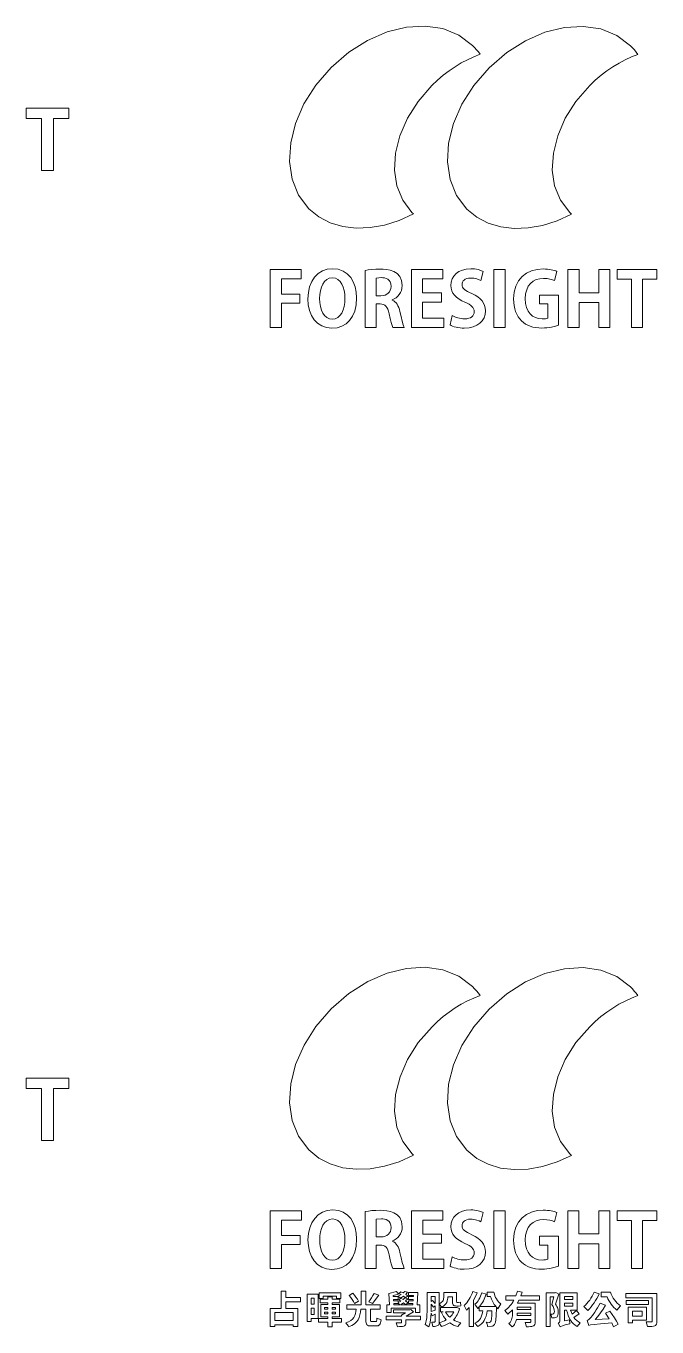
# Model space of a CAD drawing. Header units: centimetres. Extents: x -13.8 to 12.7, y -7.3 to 7.6.
# Drawn here: x 6.29 to 12.73, y -6.4 to 6.89 of the extents above; entities that cross this region are included whole.
import ezdxf

# ---------------------------------------------------------------- set-up
doc = ezdxf.new("R2010")
doc.units = ezdxf.units.CM
doc.header["$MEASUREMENT"] = 0
doc.layers.add('layer 1', color=7, linetype='Continuous')

msp = doc.modelspace()

# ---------------------------------------------------------------- linework, layer by layer
at = {"layer": 'layer 1', "color": 250, "lineweight": 9}
for points in [[(10.23242, 4.98595), (10.13717, 5.11164), (10.07809, 5.25822), (10.05434, 5.42049), (10.0651, 5.59325), (10.10953, 5.77126), (10.18679, 5.94931), (10.29606, 6.12222), (10.43649, 6.28475), (10.49337, 6.33864), (10.55199, 6.38857), (10.61213, 6.43449), (10.67356, 6.47639), (10.73604, 6.5142), (10.79933, 6.54791), (10.86322, 6.57746), (10.92748, 6.60283), (10.91002, 6.62694), (10.8916, 6.65017), (10.87207, 6.67262), (10.85132, 6.69439), (10.71155, 6.80001), (10.54848, 6.86558), (10.36793, 6.89202), (10.17572, 6.88019), (9.97765, 6.83102), (9.77953, 6.74539), (9.58718, 6.6242), (9.40642, 6.46835), (9.25023, 6.28763), (9.12874, 6.09539), (9.04285, 5.89741), (8.99349, 5.6995), (8.98156, 5.50746), (9.00797, 5.3271), (9.07363, 5.16421), (9.17946, 5.0246), (9.28164, 4.94187), (9.39759, 4.88164), (9.5249, 4.84354), (9.66118, 4.82719), (9.80401, 4.83221), (9.95098, 4.85822), (10.09971, 4.90484), (10.24776, 4.97168), (10.23242, 4.98595)], [(11.84374, 4.98554), (11.74843, 5.11118), (11.68929, 5.25777), (11.66549, 5.42008), (11.67622, 5.59289), (11.72064, 5.77097), (11.79792, 5.94909), (11.90724, 6.12202), (12.04779, 6.28455), (12.10439, 6.33835), (12.16286, 6.38817), (12.22292, 6.43401), (12.28431, 6.47584), (12.34677, 6.51363), (12.41001, 6.54738), (12.4738, 6.57703), (12.53784, 6.60259), (12.52105, 6.62591), (12.5033, 6.64846), (12.48447, 6.67019), (12.4644, 6.69109), (12.32462, 6.79675), (12.16153, 6.86233), (11.98095, 6.88872), (11.78869, 6.87686), (11.59057, 6.82763), (11.39239, 6.74195), (11.19997, 6.62074), (11.01912, 6.46491), (10.86306, 6.28442), (10.74166, 6.09231), (10.65584, 5.8944), (10.60651, 5.6965), (10.59456, 5.50443), (10.62092, 5.32403), (10.68649, 5.16112), (10.79217, 5.0215), (10.89437, 4.93857), (11.01044, 4.87826), (11.13797, 4.84016), (11.27449, 4.82389), (11.41757, 4.82904), (11.56477, 4.85521), (11.71365, 4.90202), (11.86176, 4.96906), (11.84374, 4.98554)], [(6.72738, 5.94629), (6.56989, 5.94629), (6.56989, 5.41509), (6.44751, 5.41509), (6.44751, 5.94629), (6.29077, 5.94629), (6.29077, 6.05225), (6.72738, 6.05225), (6.72738, 5.94629)], [(8.78459, 3.81242), (8.78459, 4.40322), (9.1022, 4.40322), (9.1022, 4.30806), (8.89877, 4.30806), (8.89877, 4.15199), (9.0884, 4.15199), (9.0884, 4.05901), (8.89877, 4.05901), (8.89877, 3.81242), (8.78459, 3.81242)], [(9.66667, 4.11523), (9.66188, 4.04272), (9.64798, 3.97971), (9.62572, 3.92625), (9.59582, 3.88239), (9.55902, 3.84818), (9.51606, 3.82369), (9.46765, 3.80895), (9.41454, 3.80403), (9.35912, 3.80998), (9.31027, 3.82712), (9.26828, 3.8544), (9.23336, 3.89077), (9.20578, 3.93517), (9.18577, 3.98655), (9.17358, 4.04386), (9.16947, 4.10605), (9.17398, 4.1699), (9.18719, 4.2284), (9.20863, 4.28057), (9.2378, 4.32543), (9.27425, 4.36202), (9.31747, 4.38936), (9.36701, 4.40648), (9.42236, 4.4124), (9.47999, 4.40609), (9.5298, 4.38811), (9.57181, 4.35989), (9.60608, 4.32286), (9.63266, 4.27845), (9.65159, 4.22809), (9.66291, 4.17321), (9.66667, 4.11523)], [(10.03067, 4.09128), (10.04543, 4.08414), (10.05857, 4.0748), (10.07019, 4.06332), (10.0804, 4.04974), (10.08931, 4.03411), (10.09702, 4.01646), (10.10366, 3.99685), (10.1093, 3.97533), (10.12167, 3.92347), (10.13325, 3.87594), (10.14383, 3.83737), (10.15315, 3.81242), (10.03597, 3.81242), (10.02866, 3.83141), (10.01964, 3.86195), (10.00958, 3.90267), (9.99919, 3.95222), (9.99293, 3.97841), (9.98562, 4), (9.97702, 4.01732), (9.96689, 4.03072), (9.95494, 4.04055), (9.94094, 4.04713), (9.92463, 4.05083), (9.90576, 4.05199), (9.86725, 4.05199), (9.86725, 3.81242), (9.75386, 3.81242), (9.75386, 4.39574), (9.78621, 4.40057), (9.82331, 4.40448), (9.86386, 4.40708), (9.90653, 4.40803), (9.9377, 4.40733), (9.97336, 4.40412), (10.01084, 4.39676), (10.04748, 4.38361), (10.08062, 4.36305), (10.10758, 4.33341), (10.12571, 4.29307), (10.13235, 4.24039), (10.13026, 4.21427), (10.12426, 4.19009), (10.11481, 4.16797), (10.10232, 4.14807), (10.08723, 4.13054), (10.06997, 4.11553), (10.05097, 4.10317), (10.03067, 4.09361), (10.03067, 4.09128)], [(10.55879, 3.81242), (10.22743, 3.81242), (10.22743, 4.40322), (10.54666, 4.40322), (10.54666, 4.30806), (10.34136, 4.30806), (10.34136, 4.165), (10.53494, 4.165), (10.53494, 4.07202), (10.34136, 4.07202), (10.34136, 3.9078), (10.55879, 3.9078), (10.55879, 3.81242)], [(10.93595, 4.29184), (10.91748, 4.30038), (10.89351, 4.30863), (10.87956, 4.3121), (10.86436, 4.31485), (10.84794, 4.31666), (10.83035, 4.31731), (10.8093, 4.31585), (10.79131, 4.31172), (10.77629, 4.3053), (10.76418, 4.29696), (10.7549, 4.28709), (10.74836, 4.27605), (10.74449, 4.26421), (10.74321, 4.25196), (10.74462, 4.23711), (10.74893, 4.224), (10.75631, 4.21219), (10.76692, 4.20127), (10.78092, 4.19077), (10.79847, 4.18027), (10.81975, 4.16934), (10.84489, 4.15752), (10.878, 4.14107), (10.90633, 4.12333), (10.92999, 4.10419), (10.94911, 4.08352), (10.96378, 4.06119), (10.97411, 4.03707), (10.98022, 4.01104), (10.98224, 3.98297), (10.97863, 3.94574), (10.96793, 3.91168), (10.95035, 3.88133), (10.92608, 3.85528), (10.89534, 3.83404), (10.85833, 3.81818), (10.81526, 3.80828), (10.76633, 3.80484), (10.74437, 3.80556), (10.72273, 3.8076), (10.70178, 3.81079), (10.68191, 3.81495), (10.66348, 3.81991), (10.64689, 3.82549), (10.63249, 3.83153), (10.6207, 3.83784), (10.6429, 3.93305), (10.6553, 3.92632), (10.6692, 3.9201), (10.68437, 3.91448), (10.70057, 3.90961), (10.71755, 3.90561), (10.7351, 3.90259), (10.75298, 3.90069), (10.77096, 3.90003), (10.79323, 3.9014), (10.81267, 3.90537), (10.82922, 3.91179), (10.84286, 3.92044), (10.85352, 3.93115), (10.86119, 3.94374), (10.86583, 3.95802), (10.86738, 3.9738), (10.86602, 3.9889), (10.86188, 4.00263), (10.85486, 4.01522), (10.84485, 4.02693), (10.83176, 4.03798), (10.8155, 4.04862), (10.79596, 4.05909), (10.77305, 4.06962), (10.74122, 4.08489), (10.71281, 4.10177), (10.68807, 4.12034), (10.66725, 4.14065), (10.65061, 4.16275), (10.63841, 4.1867), (10.63091, 4.21256), (10.62834, 4.24039), (10.63187, 4.27557), (10.64225, 4.30805), (10.65922, 4.33719), (10.68247, 4.3624), (10.71172, 4.38307), (10.74668, 4.39858), (10.78707, 4.40834), (10.8326, 4.41173), (10.85311, 4.41115), (10.87235, 4.40949), (10.89029, 4.40691), (10.90692, 4.40353), (10.93613, 4.39496), (10.95983, 4.38491), (10.93595, 4.29184)], [(11.06946, 4.40322), (11.18345, 4.40322), (11.18345, 3.81242), (11.06946, 3.81242), (11.06946, 4.40322)], [(11.72778, 3.83542), (11.69623, 3.82533), (11.65557, 3.81595), (11.63277, 3.81207), (11.60884, 3.80902), (11.58414, 3.80704), (11.55907, 3.80633), (11.52623, 3.80742), (11.4954, 3.81071), (11.46652, 3.81624), (11.43957, 3.82404), (11.41448, 3.83413), (11.39124, 3.84658), (11.3698, 3.86138), (11.35012, 3.8786), (11.33206, 3.89871), (11.3161, 3.9215), (11.30234, 3.94676), (11.29088, 3.97428), (11.2818, 4.00386), (11.2752, 4.03529), (11.27118, 4.06837), (11.26982, 4.10288), (11.27588, 4.17342), (11.29334, 4.23508), (11.32104, 4.2877), (11.35787, 4.33112), (11.40269, 4.36517), (11.45438, 4.3897), (11.51179, 4.40453), (11.57381, 4.40952), (11.59581, 4.40902), (11.61676, 4.40763), (11.63652, 4.4054), (11.65494, 4.40242), (11.67189, 4.39881), (11.68722, 4.39462), (11.7008, 4.38996), (11.71248, 4.38491), (11.68854, 4.29114), (11.66687, 4.2997), (11.64144, 4.30657), (11.61121, 4.31114), (11.57512, 4.3128), (11.53684, 4.30974), (11.50159, 4.30044), (11.47, 4.28474), (11.44272, 4.26252), (11.42039, 4.2336), (11.40364, 4.19784), (11.39313, 4.15508), (11.38948, 4.10518), (11.39281, 4.05706), (11.40244, 4.01531), (11.41779, 3.97994), (11.4383, 3.95097), (11.46337, 3.9284), (11.49247, 3.91226), (11.52501, 3.90257), (11.56042, 3.89934), (11.58002, 3.9), (11.59657, 3.90181), (11.60974, 3.9045), (11.61923, 3.9078), (11.61923, 4.05199), (11.5336, 4.05199), (11.5336, 4.14211), (11.72778, 4.14211), (11.72778, 3.83542)], [(12.25436, 3.81242), (12.14029, 3.81242), (12.14029, 4.0668), (11.93815, 4.0668), (11.93815, 3.81242), (11.82422, 3.81242), (11.82422, 4.40322), (11.93815, 4.40322), (11.93815, 4.16751), (12.14029, 4.16751), (12.14029, 4.40322), (12.25436, 4.40322), (12.25436, 3.81242)], [(12.73416, 4.30492), (12.58767, 4.30492), (12.58767, 3.81242), (12.47347, 3.81242), (12.47347, 4.30492), (12.32779, 4.30492), (12.32779, 4.40322), (12.73416, 4.40322), (12.73416, 4.30492)], [(9.28889, 4.10821), (9.29101, 4.06581), (9.29732, 4.02624), (9.30772, 3.99035), (9.32215, 3.95904), (9.34052, 3.93315), (9.36274, 3.91358), (9.38875, 3.9012), (9.41846, 3.89688), (9.44832, 3.90118), (9.47432, 3.91352), (9.49642, 3.93307), (9.51457, 3.95904), (9.52876, 3.99058), (9.53892, 4.02687), (9.54505, 4.0671), (9.5471, 4.11044), (9.54518, 4.15058), (9.53937, 4.18889), (9.5296, 4.22429), (9.51581, 4.25568), (9.49794, 4.282), (9.47593, 4.30213), (9.44969, 4.31501), (9.41919, 4.31954), (9.38795, 4.31491), (9.36114, 4.30178), (9.33871, 4.28128), (9.32054, 4.25456), (9.30657, 4.22274), (9.29669, 4.187), (9.29082, 4.14843), (9.28889, 4.10821)], [(9.91418, 4.13671), (9.93725, 4.13843), (9.95776, 4.14345), (9.97557, 4.15155), (9.9905, 4.1625), (10.00241, 4.17608), (10.0111, 4.19208), (10.01645, 4.21027), (10.01827, 4.23044), (10.01574, 4.2562), (10.00871, 4.27674), (9.99803, 4.29261), (9.98455, 4.30436), (9.96912, 4.31254), (9.95257, 4.3177), (9.93577, 4.3204), (9.91955, 4.32117), (9.86725, 4.31654), (9.86725, 4.13671), (9.91418, 4.13671)], [(10.23275, -4.63058), (10.13754, -4.50495), (10.07848, -4.35843), (10.05475, -4.19622), (10.06551, -4.02355), (10.10992, -3.8456), (10.18715, -3.66762), (10.29637, -3.49479), (10.43674, -3.33233), (10.49359, -3.27846), (10.5522, -3.22856), (10.61231, -3.18265), (10.6737, -3.14077), (10.73616, -3.10297), (10.79943, -3.06928), (10.86329, -3.03974), (10.92751, -3.01439), (10.91006, -2.99028), (10.89165, -2.96706), (10.87213, -2.94462), (10.8514, -2.92286), (10.71169, -2.81728), (10.54869, -2.75174), (10.36822, -2.72532), (10.17608, -2.73713), (9.97809, -2.78628), (9.78006, -2.87188), (9.5878, -2.99301), (9.40712, -3.1488), (9.25099, -3.32944), (9.12955, -3.52161), (9.0437, -3.71951), (8.99436, -3.91734), (8.98243, -4.1093), (9.00883, -4.28958), (9.07447, -4.4524), (9.18025, -4.59195), (9.28238, -4.67465), (9.39828, -4.73485), (9.52553, -4.77293), (9.66175, -4.78927), (9.80452, -4.78425), (9.95144, -4.75825), (10.1001, -4.71166), (10.2481, -4.64484), (10.23275, -4.63058)], [(11.84339, -4.63099), (11.74812, -4.5054), (11.689, -4.35887), (11.66521, -4.19662), (11.67594, -4.0239), (11.72034, -3.84589), (11.79758, -3.66785), (11.90686, -3.49498), (12.04735, -3.33252), (12.10392, -3.27875), (12.16237, -3.22895), (12.2224, -3.18313), (12.28377, -3.14132), (12.3462, -3.10354), (12.40942, -3.06981), (12.47317, -3.04017), (12.53719, -3.01462), (12.52041, -2.99131), (12.50267, -2.96877), (12.48384, -2.94704), (12.46377, -2.92615), (12.32405, -2.82053), (12.16104, -2.75499), (11.98054, -2.7286), (11.78836, -2.74047), (11.59032, -2.78968), (11.39223, -2.87532), (11.19989, -2.99647), (11.01912, -3.15224), (10.86312, -3.33265), (10.74178, -3.52469), (10.656, -3.72252), (10.60668, -3.92033), (10.59475, -4.11231), (10.62109, -4.29263), (10.68663, -4.45548), (10.79227, -4.59504), (10.89442, -4.67793), (11.01045, -4.73822), (11.13792, -4.7763), (11.27438, -4.79256), (11.4174, -4.78742), (11.56453, -4.76126), (11.71335, -4.71448), (11.8614, -4.64746), (11.84339, -4.63099)], [(6.72753, -3.96459), (6.57003, -3.96459), (6.57003, -4.49583), (6.44764, -4.49583), (6.44764, -3.96459), (6.29089, -3.96459), (6.29089, -3.85863), (6.72753, -3.85863), (6.72753, -3.96459)], [(8.78554, -5.80361), (8.78554, -5.21305), (9.10302, -5.21305), (9.10302, -5.30818), (8.89968, -5.30818), (8.89968, -5.46418), (9.08922, -5.46418), (9.08922, -5.55712), (8.89968, -5.55712), (8.89968, -5.80361), (8.78554, -5.80361)], [(9.66725, -5.50093), (9.66246, -5.57341), (9.64857, -5.63639), (9.62632, -5.68983), (9.59643, -5.73367), (9.55964, -5.76785), (9.51669, -5.79234), (9.4683, -5.80707), (9.41522, -5.81199), (9.35982, -5.80605), (9.311, -5.78891), (9.26902, -5.76165), (9.23412, -5.72529), (9.20654, -5.68091), (9.18655, -5.62955), (9.17436, -5.57226), (9.17025, -5.5101), (9.17476, -5.44628), (9.18797, -5.38781), (9.20939, -5.33566), (9.23856, -5.29081), (9.27499, -5.25424), (9.3182, -5.22691), (9.36771, -5.2098), (9.42305, -5.20388), (9.48066, -5.21019), (9.53043, -5.22816), (9.57243, -5.25637), (9.60669, -5.29339), (9.63325, -5.33778), (9.65218, -5.38811), (9.66349, -5.44298), (9.66725, -5.50093)], [(9.28963, -5.50794), (9.29175, -5.55032), (9.29805, -5.58989), (9.30845, -5.62576), (9.32287, -5.65706), (9.34123, -5.68293), (9.36345, -5.70249), (9.38945, -5.71487), (9.41914, -5.71919), (9.449, -5.71489), (9.47498, -5.70255), (9.49707, -5.683), (9.51521, -5.65705), (9.52939, -5.62553), (9.53956, -5.58924), (9.54568, -5.54904), (9.54773, -5.50572), (9.54581, -5.46559), (9.54, -5.42729), (9.53023, -5.39192), (9.51645, -5.36053), (9.49859, -5.33423), (9.47659, -5.31411), (9.45036, -5.30123), (9.41987, -5.2967), (9.38864, -5.30133), (9.36186, -5.31446), (9.33942, -5.33495), (9.32127, -5.36166), (9.3073, -5.39346), (9.29742, -5.4292), (9.29156, -5.46774), (9.28963, -5.50794)], [(10.03109, -5.52486), (10.04584, -5.532), (10.05898, -5.54134), (10.07059, -5.55281), (10.0808, -5.56639), (10.08971, -5.58201), (10.09742, -5.59965), (10.10404, -5.61925), (10.10969, -5.64077), (10.12204, -5.6926), (10.13363, -5.74012), (10.1442, -5.77867), (10.15352, -5.80361), (10.03639, -5.80361), (10.02908, -5.78463), (10.02006, -5.7541), (10.01002, -5.71339), (9.99963, -5.66386), (9.99337, -5.63768), (9.98606, -5.6161), (9.97747, -5.59879), (9.96733, -5.5854), (9.9554, -5.57559), (9.94141, -5.569), (9.9251, -5.5653), (9.90624, -5.56414), (9.86774, -5.56414), (9.86774, -5.80361), (9.7544, -5.80361), (9.7544, -5.22054), (9.78673, -5.2157), (9.82382, -5.2118), (9.86436, -5.20919), (9.907, -5.20824), (9.93816, -5.20894), (9.97381, -5.21216), (10.01127, -5.21951), (10.0479, -5.23265), (10.08101, -5.25321), (10.10797, -5.28283), (10.12609, -5.32316), (10.13272, -5.37582), (10.13064, -5.40192), (10.12465, -5.4261), (10.1152, -5.44821), (10.10272, -5.4681), (10.08763, -5.48562), (10.07037, -5.50063), (10.05139, -5.51298), (10.03109, -5.52253), (10.03109, -5.52486)], [(9.91465, -5.47945), (9.9377, -5.47773), (9.95821, -5.47271), (9.97601, -5.46462), (9.99094, -5.45368), (10.00284, -5.4401), (10.01154, -5.42411), (10.01688, -5.40592), (10.0187, -5.38576), (10.01617, -5.36001), (10.00914, -5.33948), (9.99847, -5.32362), (9.98499, -5.31188), (9.96956, -5.3037), (9.95303, -5.29854), (9.93624, -5.29584), (9.92003, -5.29507), (9.86774, -5.2997), (9.86774, -5.47945), (9.91465, -5.47945)], [(10.55899, -5.80361), (10.22776, -5.80361), (10.22776, -5.21305), (10.54686, -5.21305), (10.54686, -5.30818), (10.34165, -5.30818), (10.34165, -5.45118), (10.53514, -5.45118), (10.53514, -5.54411), (10.34165, -5.54411), (10.34165, -5.70827), (10.55899, -5.70827), (10.55899, -5.80361)], [(10.93599, -5.3244), (10.91752, -5.31585), (10.89356, -5.30761), (10.87962, -5.30414), (10.86442, -5.30139), (10.84801, -5.29958), (10.83043, -5.29893), (10.80939, -5.30039), (10.79141, -5.30452), (10.7764, -5.31093), (10.7643, -5.31927), (10.75501, -5.32914), (10.74847, -5.34018), (10.74461, -5.35201), (10.74334, -5.36425), (10.74474, -5.3791), (10.74904, -5.3922), (10.75642, -5.404), (10.76703, -5.41493), (10.78103, -5.42543), (10.79857, -5.43591), (10.81983, -5.44685), (10.84496, -5.45865), (10.87806, -5.4751), (10.90638, -5.49283), (10.93004, -5.51196), (10.94914, -5.53263), (10.96379, -5.55494), (10.97413, -5.57905), (10.98025, -5.60507), (10.98226, -5.63313), (10.97865, -5.67034), (10.96795, -5.7044), (10.95037, -5.73472), (10.92612, -5.76077), (10.8954, -5.78199), (10.85841, -5.79783), (10.81536, -5.80775), (10.76645, -5.81118), (10.7445, -5.81046), (10.72286, -5.80842), (10.70192, -5.80523), (10.68205, -5.80108), (10.66364, -5.79612), (10.64705, -5.79054), (10.63267, -5.7845), (10.62087, -5.77819), (10.64305, -5.68303), (10.65546, -5.68975), (10.66935, -5.69597), (10.68452, -5.70159), (10.7007, -5.70646), (10.71768, -5.71046), (10.73523, -5.71347), (10.7531, -5.71538), (10.77106, -5.71603), (10.79333, -5.71467), (10.81275, -5.71069), (10.8293, -5.70428), (10.84293, -5.69564), (10.85359, -5.68493), (10.86126, -5.67234), (10.86589, -5.65807), (10.86744, -5.6423), (10.86608, -5.6272), (10.86194, -5.61348), (10.85492, -5.60089), (10.84492, -5.58919), (10.83184, -5.57814), (10.81559, -5.5675), (10.79605, -5.55704), (10.77315, -5.54651), (10.74134, -5.53126), (10.71294, -5.51438), (10.68821, -5.49582), (10.6674, -5.47551), (10.65077, -5.45342), (10.63858, -5.42948), (10.63106, -5.40363), (10.62851, -5.37582), (10.63204, -5.34065), (10.64242, -5.30819), (10.65938, -5.27906), (10.68262, -5.25386), (10.71186, -5.2332), (10.7468, -5.2177), (10.78717, -5.20794), (10.83268, -5.20456), (10.85318, -5.20514), (10.87241, -5.20679), (10.89034, -5.20937), (10.90696, -5.21275), (10.93616, -5.22131), (10.95985, -5.23136), (10.93599, -5.3244)], [(11.06944, -5.21305), (11.18338, -5.21305), (11.18338, -5.80361), (11.06944, -5.80361), (11.06944, -5.21305)], [(11.72748, -5.78061), (11.69594, -5.7907), (11.6553, -5.80008), (11.63251, -5.80395), (11.60858, -5.807), (11.5839, -5.80898), (11.55884, -5.80969), (11.52602, -5.8086), (11.4952, -5.80531), (11.46633, -5.79979), (11.43938, -5.792), (11.41432, -5.7819), (11.39109, -5.76947), (11.36965, -5.75466), (11.34998, -5.73745), (11.33193, -5.71735), (11.31598, -5.69458), (11.30223, -5.66932), (11.29077, -5.64182), (11.2817, -5.61225), (11.2751, -5.58083), (11.27107, -5.54777), (11.26971, -5.51326), (11.27578, -5.44276), (11.29322, -5.38113), (11.32091, -5.32853), (11.35772, -5.28513), (11.40253, -5.25108), (11.45419, -5.22657), (11.51158, -5.21174), (11.57357, -5.20676), (11.59557, -5.20725), (11.61651, -5.20865), (11.63626, -5.21088), (11.65467, -5.21385), (11.67161, -5.21747), (11.68693, -5.22165), (11.7005, -5.22631), (11.71219, -5.23136), (11.68825, -5.32509), (11.66658, -5.31653), (11.64117, -5.30966), (11.61095, -5.30509), (11.57488, -5.30344), (11.53662, -5.3065), (11.50138, -5.3158), (11.4698, -5.33148), (11.44254, -5.3537), (11.42022, -5.3826), (11.40348, -5.41835), (11.39296, -5.46109), (11.38932, -5.51096), (11.39266, -5.55906), (11.40228, -5.6008), (11.41762, -5.63616), (11.43811, -5.66512), (11.46319, -5.68768), (11.49226, -5.70381), (11.52478, -5.7135), (11.56018, -5.71673), (11.57978, -5.71606), (11.59632, -5.71425), (11.60949, -5.71156), (11.61898, -5.70827), (11.61898, -5.56414), (11.53338, -5.56414), (11.53338, -5.47406), (11.72748, -5.47406), (11.72748, -5.78061)], [(12.25383, -5.80361), (12.13981, -5.80361), (12.13981, -5.54935), (11.93776, -5.54935), (11.93776, -5.80361), (11.82388, -5.80361), (11.82388, -5.21305), (11.93776, -5.21305), (11.93776, -5.44867), (12.13981, -5.44867), (12.13981, -5.21305), (12.25383, -5.21305), (12.25383, -5.80361)], [(12.73342, -5.31131), (12.587, -5.31131), (12.587, -5.80361), (12.47285, -5.80361), (12.47285, -5.31131), (12.32723, -5.31131), (12.32723, -5.21305), (12.73342, -5.21305), (12.73342, -5.31131)], [(9.09397, -6.14346), (9.09397, -6.09999), (8.9453, -6.09999), (8.9453, -6.03555), (8.89755, -6.03555), (8.89755, -6.21061), (8.78459, -6.21061), (8.78459, -6.39655), (8.83001, -6.39655), (8.83001, -6.37714), (9.01866, -6.37714), (9.01866, -6.39538), (9.06641, -6.39538), (9.06641, -6.21061), (8.9453, -6.21061), (8.9453, -6.14346), (9.09397, -6.14346)], [(9.27385, -6.0666), (9.16322, -6.0666), (9.16322, -6.34298), (9.20359, -6.34298), (9.20359, -6.31309), (9.27385, -6.31309), (9.27385, -6.0666)], [(9.23309, -6.10658), (9.23309, -6.16869), (9.20359, -6.16869), (9.20359, -6.10658), (9.23309, -6.10658)], [(9.5118, -6.31347), (9.41553, -6.31347), (9.41553, -6.29718), (9.492, -6.29718), (9.492, -6.16908), (9.41553, -6.16908), (9.41553, -6.15316), (9.49666, -6.15316), (9.49666, -6.11707), (9.41553, -6.11707), (9.41553, -6.09145), (9.37244, -6.09145), (9.37244, -6.11707), (9.29558, -6.11707), (9.29558, -6.15316), (9.37244, -6.15316), (9.37244, -6.16908), (9.30063, -6.16908), (9.30063, -6.29718), (9.37244, -6.29718), (9.37244, -6.31347), (9.27656, -6.31347), (9.27656, -6.35114), (9.37244, -6.35114), (9.37244, -6.39771), (9.41553, -6.39771), (9.41553, -6.35114), (9.5118, -6.35114), (9.5118, -6.31347)], [(9.32586, -6.08523), (9.46095, -6.08523), (9.46095, -6.11085), (9.50443, -6.11085), (9.50443, -6.04991), (9.28472, -6.04991), (9.28472, -6.11085), (9.32586, -6.11085), (9.32586, -6.08523)], [(9.82327, -6.34609), (9.81534, -6.34562), (9.81076, -6.34356), (9.80864, -6.33888), (9.80813, -6.33055), (9.80813, -6.21915), (9.90867, -6.21915), (9.90867, -6.17412), (9.76155, -6.17412), (9.76155, -6.03399), (9.71264, -6.03399), (9.71264, -6.17412), (9.56591, -6.17412), (9.56591, -6.21915), (9.66101, -6.21915), (9.65849, -6.24219), (9.65447, -6.26381), (9.64821, -6.28392), (9.63894, -6.30246), (9.6259, -6.31935), (9.60834, -6.33449), (9.58549, -6.34783), (9.5566, -6.35928), (9.56491, -6.36771), (9.57299, -6.37811), (9.58007, -6.38909), (9.58532, -6.39927), (9.61845, -6.38446), (9.64497, -6.3672), (9.66568, -6.3476), (9.68139, -6.32581), (9.69287, -6.30193), (9.70093, -6.27611), (9.70635, -6.24848), (9.70992, -6.21915), (9.76077, -6.21915), (9.76077, -6.33095), (9.76132, -6.34643), (9.76317, -6.35922), (9.76656, -6.36952), (9.77179, -6.37753), (9.7791, -6.38342), (9.78878, -6.38738), (9.80108, -6.38963), (9.81628, -6.39033), (9.8648, -6.39033), (9.87686, -6.38964), (9.88697, -6.38738), (9.89532, -6.38333), (9.90211, -6.37724), (9.90754, -6.36884), (9.9118, -6.35791), (9.91509, -6.3442), (9.9176, -6.32746), (9.8749, -6.30959), (9.87347, -6.32839), (9.87106, -6.33949), (9.86927, -6.34273), (9.86698, -6.34475), (9.86409, -6.34579), (9.86053, -6.34609), (9.82327, -6.34609)], [(9.68585, -6.1353), (9.67478, -6.11715), (9.66019, -6.09663), (9.64377, -6.07575), (9.62724, -6.05651), (9.59036, -6.07786), (9.60646, -6.09841), (9.62219, -6.12027), (9.63589, -6.1414), (9.64587, -6.15977), (9.68585, -6.1353)], [(9.8454, -6.05884), (9.83405, -6.08012), (9.82016, -6.10251), (9.8051, -6.12402), (9.79027, -6.14269), (9.83064, -6.15937), (9.8943, -6.07669), (9.8454, -6.05884)], [(10.01828, -6.20751), (10.26749, -6.20751), (10.26749, -6.2537), (10.3133, -6.2537), (10.3133, -6.17412), (10.28457, -6.17412), (10.29273, -6.04797), (10.19529, -6.04797), (10.19529, -6.07708), (10.2477, -6.07708), (10.24692, -6.08989), (10.19762, -6.08989), (10.19762, -6.11862), (10.24498, -6.11862), (10.24421, -6.13181), (10.19568, -6.13181), (10.19568, -6.16054), (10.24149, -6.16054), (10.23993, -6.17412), (10.11416, -6.17412), (10.14561, -6.15394), (10.16812, -6.17296), (10.19102, -6.15278), (10.16774, -6.13492), (10.18831, -6.11162), (10.15803, -6.1027), (10.1425, -6.11901), (10.11844, -6.10581), (10.09708, -6.12405), (10.11882, -6.13686), (10.09165, -6.15161), (10.09165, -6.13181), (10.0439, -6.13181), (10.04313, -6.11862), (10.09088, -6.11862), (10.09088, -6.08989), (10.04158, -6.08989), (10.0408, -6.07863), (10.09359, -6.06389), (10.07496, -6.0371), (9.99655, -6.05884), (10.00354, -6.17412), (9.97443, -6.17412), (9.97443, -6.2537), (10.01828, -6.2537), (10.01828, -6.20751)], [(10.18869, -6.08329), (10.16851, -6.06777), (10.18792, -6.04641), (10.15764, -6.03749), (10.14367, -6.05301), (10.11999, -6.04059), (10.09942, -6.05845), (10.12038, -6.07009), (10.09088, -6.08523), (10.11494, -6.10581), (10.14638, -6.0864), (10.16657, -6.1027), (10.18869, -6.08329)], [(10.68998, -6.20091), (10.68144, -6.20285), (10.52346, -6.20285), (10.52346, -6.24594), (10.55141, -6.24594), (10.53239, -6.25176), (10.54272, -6.27264), (10.55446, -6.29223), (10.56759, -6.3105), (10.58207, -6.32746), (10.56549, -6.33596), (10.54786, -6.34342), (10.52929, -6.34977), (10.50987, -6.35501), (10.51026, -6.34609), (10.51026, -6.16869), (10.53704, -6.19742), (10.55431, -6.18694), (10.5682, -6.17519), (10.57904, -6.16242), (10.58716, -6.14889), (10.59291, -6.13486), (10.5966, -6.12056), (10.59857, -6.10626), (10.59915, -6.09222), (10.59915, -6.09183), (10.64456, -6.09183), (10.64456, -6.13336), (10.64495, -6.14634), (10.64629, -6.15733), (10.64885, -6.16644), (10.65287, -6.17374), (10.65861, -6.17928), (10.66635, -6.18315), (10.67633, -6.18542), (10.68882, -6.18616), (10.70862, -6.18616), (10.73074, -6.18383), (10.72725, -6.14695), (10.70823, -6.14967), (10.69309, -6.14967), (10.69027, -6.14883), (10.68862, -6.14613), (10.68785, -6.14132), (10.68766, -6.13415), (10.68766, -6.04913), (10.55722, -6.04913), (10.55722, -6.09067), (10.55693, -6.10023), (10.55579, -6.10995), (10.55342, -6.11969), (10.54947, -6.12934), (10.54354, -6.13879), (10.53528, -6.14793), (10.52431, -6.15664), (10.51026, -6.16481), (10.51026, -6.04875), (10.38798, -6.04875), (10.38798, -6.18965), (10.38748, -6.23515), (10.38488, -6.28436), (10.38226, -6.30902), (10.37848, -6.33299), (10.37335, -6.35574), (10.36664, -6.37675), (10.40351, -6.39771), (10.41311, -6.36684), (10.42006, -6.33235), (10.42475, -6.29591), (10.42757, -6.25914), (10.43883, -6.28708), (10.46873, -6.26806), (10.46873, -6.34531), (10.4629, -6.35152), (10.43495, -6.35114), (10.4466, -6.39422), (10.46222, -6.39392), (10.47542, -6.39272), (10.48645, -6.39012), (10.49551, -6.38568), (10.50152, -6.38064), (10.50575, -6.37423), (10.50844, -6.36635), (10.50987, -6.35695), (10.53277, -6.39538), (10.55577, -6.38787), (10.57756, -6.37923), (10.59811, -6.36935), (10.61739, -6.35812), (10.63589, -6.36997), (10.65592, -6.38044), (10.67755, -6.38945), (10.70085, -6.39693), (10.73036, -6.35695), (10.70985, -6.35142), (10.69033, -6.34477), (10.67189, -6.33703), (10.65466, -6.32823), (10.66538, -6.31677), (10.67542, -6.30452), (10.68473, -6.29142), (10.69328, -6.27743), (10.70102, -6.26251), (10.70794, -6.24662), (10.71397, -6.22973), (10.7191, -6.21178), (10.68998, -6.20091)], [(10.46873, -6.09028), (10.46873, -6.15977), (10.44039, -6.13065), (10.42952, -6.13841), (10.42952, -6.09028), (10.46873, -6.09028)], [(10.85434, -6.03632), (10.8464, -6.05708), (10.83723, -6.07757), (10.82702, -6.09756), (10.8159, -6.11682), (10.80406, -6.13511), (10.79167, -6.15221), (10.77887, -6.16788), (10.76583, -6.18189), (10.79067, -6.23002), (10.81513, -6.2013), (10.81513, -6.39693), (10.86054, -6.39693), (10.86054, -6.13104), (10.89781, -6.0503), (10.85434, -6.03632)], [(10.99912, -6.04641), (10.99912, -6.09067), (11.03368, -6.09067), (11.04455, -6.11753), (11.05779, -6.14399), (11.07314, -6.16922), (11.09035, -6.19237), (10.92149, -6.19237), (10.9324, -6.17914), (10.94269, -6.16487), (10.95233, -6.14969), (10.96128, -6.13371), (10.96949, -6.11705), (10.97695, -6.09985), (10.9836, -6.08221), (10.98942, -6.06427), (10.944, -6.05263), (10.93853, -6.06989), (10.93206, -6.08665), (10.92463, -6.10276), (10.91629, -6.11808), (10.9071, -6.13248), (10.89712, -6.1458), (10.88636, -6.15792), (10.87491, -6.16869), (10.90324, -6.21139), (10.91916, -6.19508), (10.91916, -6.23507), (10.95488, -6.23507), (10.95137, -6.25716), (10.94632, -6.27744), (10.93958, -6.29592), (10.931, -6.3126), (10.92046, -6.32751), (10.90782, -6.34064), (10.89294, -6.352), (10.87568, -6.36161), (10.90635, -6.39577), (10.92623, -6.38292), (10.94346, -6.36821), (10.95819, -6.3515), (10.9706, -6.33274), (10.98081, -6.31181), (10.98899, -6.28862), (10.99531, -6.26307), (10.9999, -6.23507), (11.04881, -6.23507), (11.04609, -6.28356), (11.04303, -6.31707), (11.03948, -6.33791), (11.03522, -6.34841), (11.02319, -6.35385), (10.99136, -6.35229), (10.99586, -6.36179), (10.99942, -6.37267), (11.00195, -6.38385), (11.0034, -6.39422), (11.04687, -6.39267), (11.05506, -6.39083), (11.0623, -6.38787), (11.06882, -6.38322), (11.07482, -6.37636), (11.07873, -6.36972), (11.08207, -6.35996), (11.08492, -6.34666), (11.08739, -6.32934), (11.09146, -6.28089), (11.095, -6.211), (11.09539, -6.19819), (11.11053, -6.21372), (11.13887, -6.16442), (11.1266, -6.15402), (11.11517, -6.14189), (11.10466, -6.12828), (11.09515, -6.11342), (11.0867, -6.09757), (11.07942, -6.08096), (11.07336, -6.06383), (11.06861, -6.04641), (10.99912, -6.04641)], [(11.53341, -6.12521), (11.53341, -6.08174), (11.34398, -6.08174), (11.3564, -6.04564), (11.30865, -6.03477), (11.29313, -6.08174), (11.1891, -6.08174), (11.1891, -6.12521), (11.27333, -6.12521), (11.26436, -6.14117), (11.25462, -6.15666), (11.24413, -6.17156), (11.23287, -6.18577), (11.22083, -6.19918), (11.20804, -6.21168), (11.19449, -6.22316), (11.18017, -6.23352), (11.21045, -6.26923), (11.25858, -6.22692), (11.25858, -6.25836), (11.2584, -6.27211), (11.25763, -6.28617), (11.25596, -6.30032), (11.25305, -6.31435), (11.24858, -6.32805), (11.2422, -6.34123), (11.23362, -6.35365), (11.22248, -6.36511), (11.25586, -6.40043), (11.26435, -6.39261), (11.27182, -6.3841), (11.27833, -6.37496), (11.28396, -6.3653), (11.29282, -6.34475), (11.29895, -6.32318), (11.4449, -6.32318), (11.4449, -6.34647), (11.44444, -6.34992), (11.44291, -6.35225), (11.44016, -6.35362), (11.43598, -6.35423), (11.38707, -6.35307), (11.40104, -6.39771), (11.42291, -6.39754), (11.4415, -6.3966), (11.45704, -6.39427), (11.46974, -6.38995), (11.47518, -6.38706), (11.47962, -6.38361), (11.48313, -6.37953), (11.4858, -6.37476), (11.48902, -6.36292), (11.48993, -6.34763), (11.48993, -6.15588), (11.30943, -6.15588), (11.32496, -6.12521), (11.53341, -6.12521)], [(11.70164, -6.04835), (11.69543, -6.0503), (11.60305, -6.0503), (11.60305, -6.39693), (11.64342, -6.39693), (11.64342, -6.09145), (11.68107, -6.09145), (11.65895, -6.17218), (11.66647, -6.18226), (11.67252, -6.19207), (11.67726, -6.20159), (11.68083, -6.21076), (11.68499, -6.22792), (11.68612, -6.24322), (11.68568, -6.2509), (11.68437, -6.25743), (11.68219, -6.2626), (11.67912, -6.26612), (11.66864, -6.26923), (11.65196, -6.26883), (11.66204, -6.30844), (11.68728, -6.30765), (11.70902, -6.29911), (11.71334, -6.29528), (11.71699, -6.29073), (11.72, -6.28548), (11.72241, -6.27952), (11.7255, -6.26538), (11.72648, -6.24826), (11.72539, -6.23024), (11.72124, -6.21066), (11.71761, -6.20034), (11.71273, -6.18969), (11.70643, -6.17875), (11.69854, -6.16752), (11.73192, -6.06583), (11.70164, -6.04835)], [(11.91125, -6.23274), (11.867, -6.27117), (11.85147, -6.22886), (11.91863, -6.22886), (11.91863, -6.05069), (11.74318, -6.05069), (11.74318, -6.32901), (11.74154, -6.34127), (11.73731, -6.35084), (11.73155, -6.35794), (11.72532, -6.36277), (11.74512, -6.39887), (11.75393, -6.3943), (11.76991, -6.38845), (11.79834, -6.38005), (11.84449, -6.36782), (11.84255, -6.3259), (11.78859, -6.33793), (11.78859, -6.22886), (11.81188, -6.22886), (11.81935, -6.2566), (11.82819, -6.28268), (11.83855, -6.30695), (11.85061, -6.32929), (11.86452, -6.34956), (11.88045, -6.36761), (11.89856, -6.38332), (11.91902, -6.39655), (11.94969, -6.35657), (11.93134, -6.34664), (11.91475, -6.33449), (11.8999, -6.32037), (11.8868, -6.30455), (11.94115, -6.26534), (11.91125, -6.23274)], [(11.87399, -6.09028), (11.87399, -6.12056), (11.78859, -6.12056), (11.78859, -6.09028), (11.87399, -6.09028)], [(12.09307, -6.0437), (12.08356, -6.06476), (12.0726, -6.08557), (12.06041, -6.10588), (12.04718, -6.12541), (12.03311, -6.14393), (12.0184, -6.16117), (12.00326, -6.17689), (11.98788, -6.19082), (12.02903, -6.23041), (12.04487, -6.21401), (12.0608, -6.1956), (12.07658, -6.17548), (12.09196, -6.15399), (12.1067, -6.13142), (12.12057, -6.10808), (12.13332, -6.0843), (12.1447, -6.06039), (12.09307, -6.0437)], [(12.16295, -6.04447), (12.16295, -6.09222), (12.22505, -6.09222), (12.2338, -6.11143), (12.24371, -6.13049), (12.25475, -6.14919), (12.26688, -6.16728), (12.28006, -6.18456), (12.29427, -6.20079), (12.30946, -6.21576), (12.32559, -6.22924), (12.36053, -6.18266), (12.34322, -6.1706), (12.32714, -6.15643), (12.31238, -6.14047), (12.299, -6.12303), (12.28708, -6.1044), (12.27669, -6.0849), (12.26788, -6.06482), (12.26076, -6.04447), (12.16295, -6.04447)], [(12.73411, -6.05845), (12.41581, -6.05845), (12.41581, -6.10231), (12.68675, -6.10231), (12.68675, -6.33871), (12.68621, -6.34282), (12.68452, -6.34546), (12.68151, -6.34684), (12.67704, -6.34725), (12.62231, -6.34647), (12.63745, -6.39655), (12.66155, -6.39646), (12.68209, -6.39528), (12.69913, -6.39251), (12.71275, -6.38762), (12.71847, -6.38428), (12.72314, -6.38031), (12.72685, -6.37564), (12.72969, -6.3702), (12.73312, -6.35666), (12.73411, -6.33909), (12.73411, -6.05845)], [(9.20359, -6.27272), (9.20359, -6.2079), (9.23309, -6.2079), (9.23309, -6.27272), (9.20359, -6.27272)], [(9.33983, -6.20052), (9.37244, -6.20052), (9.37244, -6.21838), (9.33983, -6.21838), (9.33983, -6.20052)], [(9.45124, -6.20052), (9.45124, -6.21838), (9.41553, -6.21838), (9.41553, -6.20052), (9.45124, -6.20052)], [(10.31835, -6.29019), (10.17317, -6.29019), (10.24731, -6.24555), (10.2213, -6.22187), (10.21159, -6.2242), (10.04274, -6.2242), (10.04274, -6.25642), (10.16735, -6.25642), (10.12465, -6.27893), (10.12465, -6.29019), (9.96744, -6.29019), (9.96744, -6.32667), (10.12465, -6.32667), (10.12465, -6.35307), (10.12425, -6.35594), (10.1229, -6.35773), (10.12038, -6.35864), (10.1165, -6.35889), (10.06914, -6.35851), (10.08311, -6.39733), (10.10352, -6.39718), (10.12125, -6.39645), (10.1365, -6.3947), (10.14949, -6.3915), (10.15494, -6.38897), (10.15941, -6.38601), (10.16299, -6.38253), (10.16574, -6.37845), (10.16909, -6.3682), (10.17006, -6.35463), (10.17006, -6.32667), (10.31835, -6.32667), (10.31835, -6.29019)], [(10.04546, -6.16054), (10.09165, -6.16054), (10.09165, -6.15627), (10.10912, -6.17412), (10.04624, -6.17412), (10.04546, -6.16054)], [(10.42952, -6.16791), (10.45319, -6.19742), (10.46873, -6.18499), (10.46873, -6.2273), (10.42835, -6.24206), (10.42952, -6.18926), (10.42952, -6.16791)], [(10.6597, -6.24594), (10.65114, -6.26143), (10.64122, -6.27582), (10.63006, -6.28906), (10.61779, -6.30105), (10.60522, -6.28863), (10.59386, -6.27524), (10.58388, -6.26099), (10.57547, -6.24594), (10.6597, -6.24594)], [(11.4449, -6.22109), (11.30555, -6.22109), (11.30555, -6.19664), (11.4449, -6.19664), (11.4449, -6.22109)], [(11.78859, -6.15782), (11.87399, -6.15782), (11.87399, -6.18888), (11.78859, -6.18888), (11.78859, -6.15782)], [(12.20837, -6.25914), (12.24562, -6.31581), (12.10317, -6.32512), (12.13123, -6.29194), (12.15848, -6.25588), (12.18428, -6.21786), (12.20797, -6.17878), (12.15402, -6.15627), (12.14179, -6.18041), (12.12845, -6.2041), (12.11463, -6.22673), (12.10089, -6.24774), (12.07602, -6.28242), (12.05853, -6.30339), (12.04772, -6.31496), (12.0381, -6.32401), (12.02899, -6.33052), (12.01971, -6.33444), (12.03873, -6.38374), (12.05678, -6.37911), (12.09201, -6.37461), (12.15882, -6.36867), (12.27164, -6.35968), (12.29182, -6.39771), (12.33956, -6.37248), (12.32249, -6.34233), (12.30114, -6.308), (12.27744, -6.27242), (12.25339, -6.23856), (12.20837, -6.25914)], [(12.64793, -6.12987), (12.41969, -6.12987), (12.41969, -6.17024), (12.64793, -6.17024), (12.64793, -6.12987)], [(12.62775, -6.33017), (12.62775, -6.19897), (12.43948, -6.19897), (12.43948, -6.35812), (12.48451, -6.35812), (12.48451, -6.33017), (12.62775, -6.33017)], [(12.58233, -6.23856), (12.58233, -6.29058), (12.48451, -6.29058), (12.48451, -6.23856), (12.58233, -6.23856)], [(9.01866, -6.33366), (8.83001, -6.33366), (8.83001, -6.2537), (9.01866, -6.2537), (9.01866, -6.33366)], [(9.33983, -6.26574), (9.33983, -6.24749), (9.37244, -6.24749), (9.37244, -6.26574), (9.33983, -6.26574)], [(9.45124, -6.26574), (9.41553, -6.26574), (9.41553, -6.24749), (9.45124, -6.24749), (9.45124, -6.26574)], [(11.30477, -6.28476), (11.30555, -6.25952), (11.4449, -6.25952), (11.4449, -6.28476), (11.30477, -6.28476)]]:
    msp.add_lwpolyline(points, dxfattribs=at)

doc.saveas('drawing.dxf')
